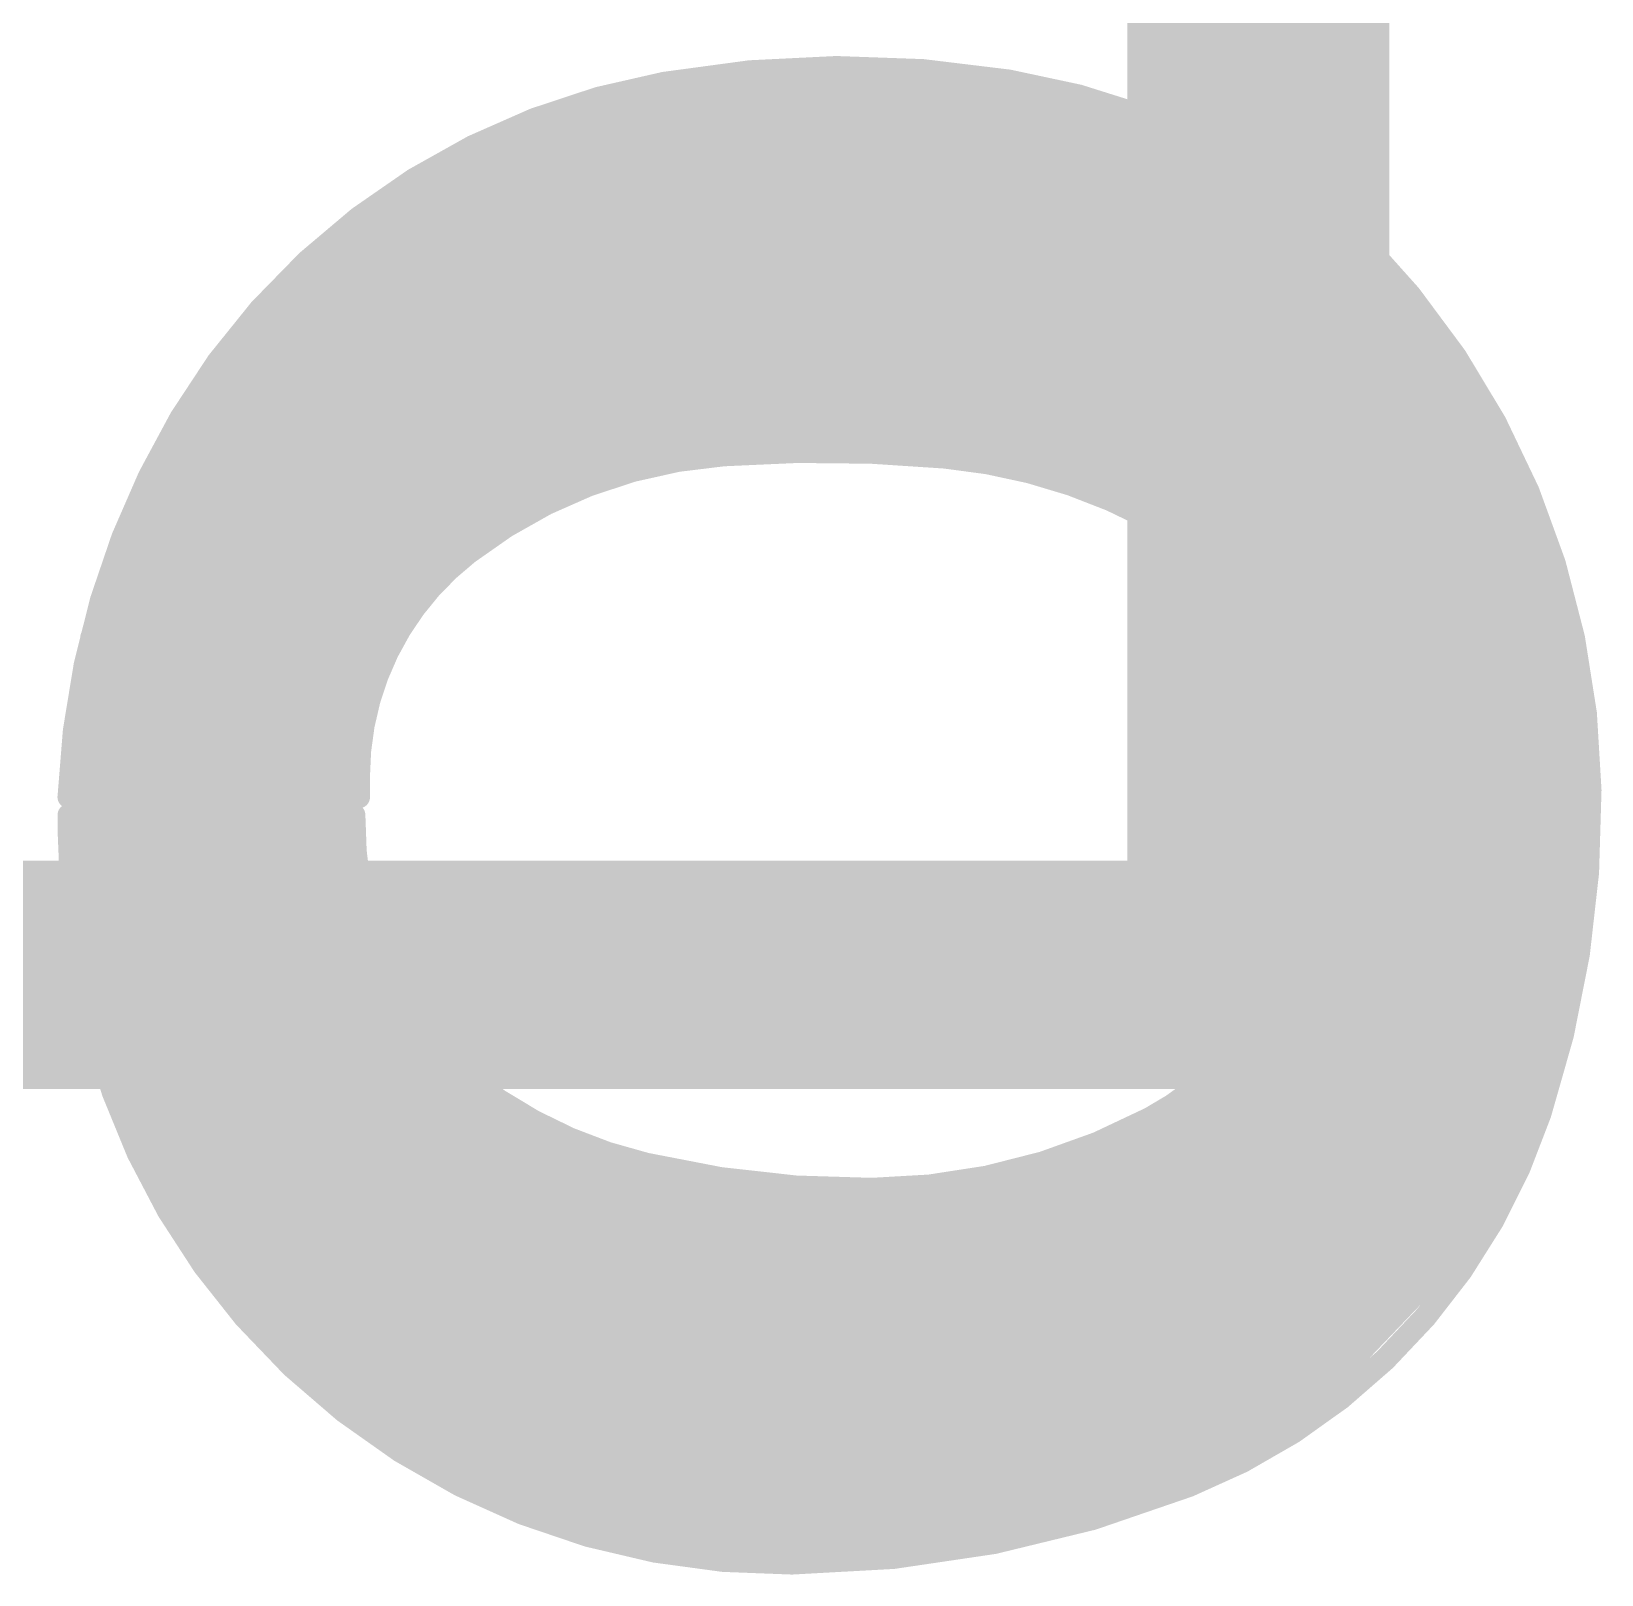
# Model space of a CAD drawing. Extents: x -36 to 72, y -18 to 26.
# Drawn here: x 10.045 to 11.793, y 5.428 to 7.147 of the extents above; entities that cross this region are included whole.
import ezdxf

# ---------------------------------------------------------------- set-up
doc = ezdxf.new("R2010")
doc.units = 0
for name, color, linetype in [('21', 41, 'CONTINUOUS'), ('22', 40, 'CONTINUOUS'), ('51', 53, 'CONTINUOUS')]:
    doc.layers.add(name, color=color, linetype=linetype)

msp = doc.modelspace()

# ---------------------------------------------------------------- linework, layer by layer
at = {"layer": '21', "const_width": 0.254}
for points in [[(11.43, 8.382), (11.43, 6.096)], [(11.43, 6.096), (9.652, 6.096)]]:
    msp.add_lwpolyline(points, dxfattribs=at)
at = {"layer": '21', "const_width": 0.127}
for points in [[(11.43, 6.0325, 1), (11.43, 6.1595)], [(11.3665, 6.096, 1), (11.4935, 6.096)]]:
    msp.add_lwpolyline(points, format="xyb", dxfattribs=at)
at = {"layer": '22'}
for points, const_width in [([(11.1328, 7.0917, 0.0851), (10.7493, 7.0891)], 0.0254), ([(10.7493, 7.0891, 0.2183), (10.2108, 6.7158)], 0.0254), ([(10.7482, 7.0954, 1), (10.7504, 7.0828)], 0.0127), ([(10.7504, 7.0828, 1), (10.7482, 7.0954)], 0.0127), ([(10.9078, 7.1107, 1), (10.9058, 7.0981)], 0.0127), ([(10.9082, 7.0982, 1), (10.9054, 7.1106)], 0.0127), ([(11.43, 6.9825, 0.0949), (11.1328, 7.0917)], 0.0254), ([(11.1338, 7.098, 1), (11.1318, 7.0854)], 0.0127), ([(11.1318, 7.0854, 1), (11.1338, 7.098)], 0.0127), ([(10.8289, 7.093, 1), (10.8289, 7.0803)], 0.0127), ([(11.0202, 7.0803, 1), (11.0202, 7.093)], 0.0127), ([(10.7178, 7.0676, 1), (10.7178, 7.0549)], 0.0127), ([(11.182, 7.0549, 1), (11.182, 7.0676)], 0.0127), ([(10.6067, 7.0422, 1), (10.6067, 7.0294)], 0.0127), ([(11.2988, 7.0487, 1), (11.292, 7.0381)], 0.0127), ([(11.2944, 7.0371, 1), (11.2964, 7.0497)], 0.0127), ([(11.3072, 7.0294, 1), (11.3072, 7.0422)], 0.0127), ([(10.5498, 7.0293, 1), (10.5526, 7.0169)], 0.0127), ([(10.5551, 7.0181, 1), (10.5473, 7.0281)], 0.0127), ([(10.535, 7.0168, 1), (10.535, 7.0041)], 0.0127), ([(11.3467, 7.0041, 1), (11.3467, 7.0168)], 0.0127), ([(10.5027, 6.9914, 1), (10.5027, 6.9787)], 0.0127), ([(11.3863, 6.9787, 1), (11.3863, 6.9914)], 0.0127), ([(11.5799, 6.8529, 0.0859), (11.43, 6.9825)], 0.0254), ([(11.4333, 6.9879, 1), (11.4267, 6.9771)], 0.0127), ([(11.4267, 6.9771, 1), (11.4333, 6.9879)], 0.0127), ([(10.4703, 6.966, 1), (10.4703, 6.9532)], 0.0127), ([(11.4258, 6.9532, 1), (11.4258, 6.966)], 0.0127), ([(10.438, 6.9406, 1), (10.438, 6.9279)], 0.0127), ([(11.4653, 6.9279, 1), (11.4653, 6.9406)], 0.0127), ([(10.4056, 6.9152, 1), (10.4056, 6.9024)], 0.0127), ([(11.5048, 6.9024, 1), (11.5048, 6.9152)], 0.0127), ([(10.3733, 6.8898, 1), (10.3733, 6.877)], 0.0127), ([(11.5497, 6.8868, 1), (11.5389, 6.88)], 0.0127), ([(11.5409, 6.8781, 1), (11.5477, 6.8887)], 0.0127), ([(11.5443, 6.877, 1), (11.5443, 6.8898)], 0.0127), ([(10.3409, 6.8644, 1), (10.3409, 6.8517)], 0.0127), ([(11.5602, 6.8517, 1), (11.5602, 6.8644)], 0.0127), ([(11.7805, 6.3017, 0.1703), (11.5799, 6.8529)], 0.0254), ([(11.5848, 6.8569, 1), (11.575, 6.8489)], 0.0127), ([(11.575, 6.8489, 1), (11.5848, 6.8569)], 0.0127), ([(10.3086, 6.839, 1), (10.3086, 6.8262)], 0.0127), ([(11.5761, 6.8262, 1), (11.5761, 6.839)], 0.0127), ([(10.2755, 6.8147, 1), (10.2833, 6.8047)], 0.0127), ([(10.2851, 6.8069, 1), (10.2737, 6.8125)], 0.0127), ([(10.2782, 6.8136, 1), (10.2782, 6.8008)], 0.0127), ([(11.5919, 6.8008, 1), (11.5919, 6.8136)], 0.0127), ([(10.2656, 6.7882, 1), (10.2656, 6.7755)], 0.0127), ([(11.6078, 6.7755, 1), (11.6078, 6.7882)], 0.0127), ([(10.2529, 6.7628, 1), (10.2529, 6.75)], 0.0127), ([(11.6237, 6.75, 1), (11.6237, 6.7628)], 0.0127), ([(10.2403, 6.7374, 1), (10.2403, 6.7247)], 0.0127), ([(11.6395, 6.7247, 1), (11.6395, 6.7374)], 0.0127), ([(10.2108, 6.7158, 0.1246), (10.0863, 6.2941)], 0.0254), ([(10.2053, 6.719, 1), (10.2163, 6.7126)], 0.0127), ([(10.2163, 6.7126, 1), (10.2053, 6.719)], 0.0127), ([(10.2277, 6.712, 1), (10.2277, 6.6993)], 0.0127), ([(11.6554, 6.6993, 1), (11.6554, 6.712)], 0.0127), ([(10.8253, 6.6941, 1), (10.8257, 6.6815)], 0.0127), ([(10.8267, 6.6816, 1), (10.8243, 6.694)], 0.0127), ([(11.0143, 6.6992, 1), (11.0125, 6.6866)], 0.0127), ([(11.0136, 6.6866, 1), (11.0132, 6.6992)], 0.0127), ([(10.2151, 6.6866, 1), (10.2151, 6.6738)], 0.0127), ([(10.8153, 6.6751, 0.1478), (10.5308, 6.5659)], 0.0254), ([(10.7847, 6.6738, 1), (10.7847, 6.6866)], 0.0127), ([(11.0617, 6.6726, 0.0416), (10.8153, 6.6751)], 0.0254), ([(10.8148, 6.6814, 1), (10.8158, 6.6688)], 0.0127), ([(10.8158, 6.6688, 1), (10.8148, 6.6814)], 0.0127), ([(11.2903, 6.604, 0.0995), (11.0617, 6.6726)], 0.0254), ([(11.0623, 6.6789, 1), (11.0611, 6.6663)], 0.0127), ([(11.0611, 6.6663, 1), (11.0623, 6.6789)], 0.0127), ([(11.104, 6.6866, 1), (11.104, 6.6738)], 0.0127), ([(11.1424, 6.6811, 1), (11.1384, 6.6691)], 0.0127), ([(11.1395, 6.6688, 1), (11.1413, 6.6814)], 0.0127), ([(11.6713, 6.6738, 1), (11.6713, 6.6866)], 0.0127), ([(10.2025, 6.6612, 1), (10.2025, 6.6485)], 0.0127), ([(10.6641, 6.6485, 1), (10.6641, 6.6612)], 0.0127), ([(10.6744, 6.6661, 1), (10.6768, 6.6537)], 0.0127), ([(10.6782, 6.6541, 1), (10.673, 6.6657)], 0.0127), ([(11.2027, 6.6612, 1), (11.2027, 6.6485)], 0.0127), ([(11.6872, 6.6485, 1), (11.6872, 6.6612)], 0.0127), ([(11.2602, 6.6426, 1), (11.2544, 6.6314)], 0.0127), ([(11.2553, 6.631, 1), (11.2593, 6.643)], 0.0127), ([(10.1899, 6.6358, 1), (10.1899, 6.6231)], 0.0127), ([(10.5816, 6.625, 1), (10.5868, 6.6134)], 0.0127), ([(10.5879, 6.6141, 1), (10.5805, 6.6243)], 0.0127), ([(10.6071, 6.6231, 1), (10.6071, 6.6358)], 0.0127), ([(11.2718, 6.6358, 1), (11.2718, 6.6231)], 0.0127), ([(11.703, 6.6231, 1), (11.703, 6.6358)], 0.0127), ([(10.1773, 6.6104, 1), (10.1773, 6.5976)], 0.0127), ([(10.5633, 6.5976, 1), (10.5633, 6.6104)], 0.0127), ([(11.4478, 6.416, 0.1942), (11.2903, 6.604)], 0.0254), ([(11.2933, 6.6096, 1), (11.2873, 6.5984)], 0.0127), ([(11.2873, 6.5984, 1), (11.2933, 6.6096)], 0.0127), ([(11.3203, 6.6104, 1), (11.3203, 6.5976)], 0.0127), ([(11.7284, 6.5998, 1), (11.7158, 6.598)], 0.0127), ([(11.7189, 6.5976, 1), (11.7189, 6.6104)], 0.0127), ([(11.3694, 6.5844, 1), (11.3586, 6.5778)], 0.0127), ([(11.3611, 6.5755, 1), (11.3669, 6.5867)], 0.0127), ([(11.7167, 6.5955, 1), (11.7275, 6.6023)], 0.0127), ([(10.1647, 6.585, 1), (10.1647, 6.5723)], 0.0127), ([(10.5308, 6.5659, 0.2316), (10.4089, 6.317)], 0.0254), ([(10.5269, 6.5709, 1), (10.5347, 6.5609)], 0.0127), ([(10.5347, 6.5609, 1), (10.5269, 6.5709)], 0.0127), ([(10.5283, 6.5723, 1), (10.5283, 6.585)], 0.0127), ([(11.3655, 6.585, 1), (11.3655, 6.5723)], 0.0127), ([(11.7249, 6.5723, 1), (11.7249, 6.585)], 0.0127), ([(10.1521, 6.5596, 1), (10.1521, 6.5469)], 0.0127), ([(10.4933, 6.5469, 1), (10.4933, 6.5596)], 0.0127), ([(11.3811, 6.5596, 1), (11.3811, 6.5469)], 0.0127), ([(11.7283, 6.5469, 1), (11.7283, 6.5596)], 0.0127), ([(10.1395, 6.5342, 1), (10.1395, 6.5214)], 0.0127), ([(10.4687, 6.5431, 1), (10.4761, 6.5329)], 0.0127), ([(10.478, 6.5349, 1), (10.4668, 6.5411)], 0.0127), ([(10.4668, 6.5214, 1), (10.4668, 6.5342)], 0.0127), ([(11.3966, 6.5342, 1), (11.3966, 6.5214)], 0.0127), ([(11.7317, 6.5214, 1), (11.7317, 6.5342)], 0.0127), ([(10.1268, 6.5088, 1), (10.1268, 6.4961)], 0.0127), ([(10.4527, 6.4961, 1), (10.4527, 6.5088)], 0.0127), ([(11.4122, 6.5088, 1), (11.4122, 6.4961)], 0.0127), ([(11.7352, 6.4961, 1), (11.7352, 6.5088)], 0.0127), ([(10.1142, 6.4834, 1), (10.1142, 6.4707)], 0.0127), ([(10.4387, 6.4707, 1), (10.4387, 6.4834)], 0.0127), ([(11.4277, 6.4834, 1), (11.4277, 6.4707)], 0.0127), ([(11.7386, 6.4707, 1), (11.7386, 6.4834)], 0.0127), ([(10.106, 6.4747, 1), (10.1174, 6.4691)], 0.0127), ([(10.118, 6.4711, 1), (10.1054, 6.4727)], 0.0127), ([(10.1093, 6.458, 1), (10.1093, 6.4452)], 0.0127), ([(10.4246, 6.4452, 1), (10.4246, 6.458)], 0.0127), ([(11.4433, 6.458, 1), (11.4433, 6.4452)], 0.0127), ([(11.7421, 6.4452, 1), (11.7421, 6.458)], 0.0127), ([(10.1062, 6.4326, 1), (10.1062, 6.4199)], 0.0127), ([(10.4106, 6.4199, 1), (10.4106, 6.4326)], 0.0127), ([(11.4588, 6.4326, 1), (11.4588, 6.4199)], 0.0127), ([(11.7455, 6.4199, 1), (11.7455, 6.4326)], 0.0127), ([(10.4008, 6.4217, 1), (10.412, 6.4155)], 0.0127), ([(10.4127, 6.4177, 1), (10.4001, 6.4195)], 0.0127), ([(11.4275, 6.0808, 0.1897), (11.4478, 6.416)], 0.0254), ([(11.4538, 6.418, 1), (11.4418, 6.414)], 0.0127), ([(11.4418, 6.414, 1), (11.4538, 6.418)], 0.0127), ([(11.4744, 6.4118, 1), (11.4618, 6.4102)], 0.0127), ([(11.4627, 6.4077, 1), (11.4735, 6.4143)], 0.0127), ([(10.1032, 6.4072, 1), (10.1032, 6.3944)], 0.0127), ([(10.404, 6.3944, 1), (10.404, 6.4072)], 0.0127), ([(11.4694, 6.4072, 1), (11.4694, 6.3944)], 0.0127), ([(11.7489, 6.3944, 1), (11.7489, 6.4072)], 0.0127), ([(10.1001, 6.3818, 1), (10.1001, 6.369)], 0.0127), ([(10.4005, 6.369, 1), (10.4005, 6.3818)], 0.0127), ([(11.4726, 6.3818, 1), (11.4726, 6.369)], 0.0127), ([(11.7524, 6.369, 1), (11.7524, 6.3818)], 0.0127), ([(10.0971, 6.3564, 1), (10.0971, 6.3437)], 0.0127), ([(10.397, 6.3437, 1), (10.397, 6.3564)], 0.0127), ([(11.4758, 6.3564, 1), (11.4758, 6.3437)], 0.0127), ([(11.7558, 6.3437, 1), (11.7558, 6.3564)], 0.0127), ([(10.094, 6.331, 1), (10.094, 6.3182)], 0.0127), ([(10.1004, 6.3246, 1), (10.0877, 6.3246)], 0.0127), ([(10.0999, 6.3218, 1), (10.0881, 6.3172)], 0.0127), ([(10.0877, 6.3254, 1), (10.1003, 6.3238)], 0.0127), ([(10.3935, 6.3182, 1), (10.3935, 6.331)], 0.0127), ([(11.4791, 6.331, 1), (11.4791, 6.3182)], 0.0127), ([(11.7593, 6.3182, 1), (11.7593, 6.331)], 0.0127), ([(10.0877, 6.3195, 1), (10.1004, 6.3195)], 0.0127), ([(10.099, 6.3132, 1), (10.099, 6.3004)], 0.0127), ([(10.0931, 6.3045, 1), (10.1049, 6.3091)], 0.0127), ([(10.3848, 6.3077, 1), (10.3974, 6.3059)], 0.0127), ([(10.3911, 6.3004, 1), (10.3911, 6.3132)], 0.0127), ([(10.4153, 6.317, 1), (10.4026, 6.317)], 0.0127), ([(10.4026, 6.317, 1), (10.4152, 6.317)], 0.0127), ([(11.7246, 5.9411, 0.083), (11.7805, 6.3017)], 0.0254), ([(11.7868, 6.3018, 1), (11.7742, 6.3016)], 0.0127), ([(10.0863, 6.3005, 1), (10.0863, 6.2877)], 0.0127), ([(10.08, 6.2943, 1), (10.0926, 6.2939)], 0.0127), ([(10.4026, 6.2941, 1), (10.4153, 6.2941)], 0.0127), ([(10.4089, 6.2877, 1), (10.4089, 6.3005)], 0.0127), ([(11.4823, 6.3056, 1), (11.4823, 6.2928)], 0.0127), ([(11.769, 6.2986, 1), (11.7564, 6.2998)], 0.0127), ([(11.7564, 6.2983, 1), (11.769, 6.3001)], 0.0127), ([(11.7627, 6.2928, 1), (11.7627, 6.3056)], 0.0127), ([(11.7742, 6.3016, 1), (11.7868, 6.3018)], 0.0127), ([(10.0863, 6.2802, 1), (10.0863, 6.2675)], 0.0127), ([(10.0926, 6.2738, 1), (10.08, 6.2738)], 0.0127), ([(10.4038, 6.2738, 0.0828), (10.4292, 6.1163)], 0.0254), ([(10.4101, 6.2738, 1), (10.3975, 6.2738)], 0.0127), ([(10.4038, 6.2675, 1), (10.4038, 6.2802)], 0.0127), ([(11.4855, 6.2802, 1), (11.4855, 6.2675)], 0.0127), ([(11.7601, 6.2675, 1), (11.7601, 6.2802)], 0.0127), ([(10.0863, 6.2586, 0.0624), (10.1143, 6.035)], 0.0254), ([(10.0926, 6.2586, 1), (10.08, 6.2586)], 0.0127), ([(10.08, 6.2586, 1), (10.0926, 6.2586)], 0.0127), ([(10.0964, 6.2649, 1), (10.0966, 6.2523)], 0.0127), ([(10.1028, 6.2594, 1), (10.0902, 6.2578)], 0.0127), ([(10.0978, 6.2548, 1), (10.0978, 6.242)], 0.0127), ([(10.4, 6.254, 1), (10.3874, 6.253)], 0.0127), ([(10.4001, 6.2636, 1), (10.3874, 6.2636)], 0.0127), ([(10.3938, 6.2573, 1), (10.3936, 6.2699)], 0.0127), ([(10.3941, 6.242, 1), (10.3941, 6.2548)], 0.0127), ([(11.4887, 6.2548, 1), (11.4887, 6.242)], 0.0127), ([(11.7576, 6.242, 1), (11.7576, 6.2548)], 0.0127), ([(10.3874, 6.2535, 1), (10.4001, 6.2535)], 0.0127), ([(11.497, 6.2286, 1), (11.485, 6.2326)], 0.0127), ([(10.101, 6.2294, 1), (10.101, 6.2166)], 0.0127), ([(10.3962, 6.2166, 1), (10.3962, 6.2294)], 0.0127), ([(11.4884, 6.2294, 1), (11.4884, 6.2166)], 0.0127), ([(11.4847, 6.2298, 1), (11.4973, 6.2314)], 0.0127), ([(11.755, 6.2166, 1), (11.755, 6.2294)], 0.0127), ([(10.1042, 6.204, 1), (10.1042, 6.1913)], 0.0127), ([(10.3983, 6.1913, 1), (10.3983, 6.204)], 0.0127), ([(11.4798, 6.204, 1), (11.4798, 6.1913)], 0.0127), ([(11.7524, 6.1913, 1), (11.7524, 6.204)], 0.0127), ([(10.1074, 6.1786, 1), (10.1074, 6.1658)], 0.0127), ([(10.4004, 6.1658, 1), (10.4004, 6.1786)], 0.0127), ([(11.4712, 6.1786, 1), (11.4712, 6.1658)], 0.0127), ([(11.7499, 6.1658, 1), (11.7499, 6.1786)], 0.0127), ([(10.1106, 6.1532, 1), (10.1106, 6.1405)], 0.0127), ([(10.4025, 6.1405, 1), (10.4025, 6.1532)], 0.0127), ([(11.4627, 6.1532, 1), (11.4627, 6.1405)], 0.0127), ([(11.7473, 6.1405, 1), (11.7473, 6.1532)], 0.0127), ([(10.4094, 6.1346, 1), (10.3982, 6.1286)], 0.0127), ([(10.3975, 6.1311, 1), (10.4101, 6.1321)], 0.0127), ([(10.1139, 6.1278, 1), (10.1139, 6.1151)], 0.0127), ([(10.4093, 6.1151, 1), (10.4093, 6.1278)], 0.0127), ([(10.4292, 6.1163, 0.1209), (10.4953, 6.0122)], 0.0254), ([(10.4352, 6.1183, 1), (10.4232, 6.1143)], 0.0127), ([(10.4232, 6.1143, 1), (10.4352, 6.1183)], 0.0127), ([(11.4541, 6.1278, 1), (11.4541, 6.1151)], 0.0127), ([(11.7447, 6.1151, 1), (11.7447, 6.1278)], 0.0127), ([(10.1171, 6.1024, 1), (10.1171, 6.0896)], 0.0127), ([(10.423, 6.0896, 1), (10.423, 6.1024)], 0.0127), ([(11.4455, 6.1024, 1), (11.4455, 6.0896)], 0.0127), ([(11.7422, 6.0896, 1), (11.7422, 6.1024)], 0.0127), ([(11.2903, 5.936, 0.1633), (11.4275, 6.0808)], 0.0254), ([(11.4217, 6.0835, 1), (11.4333, 6.0781)], 0.0127), ([(11.4333, 6.0781, 1), (11.4217, 6.0835)], 0.0127), ([(10.1203, 6.077, 1), (10.1203, 6.0643)], 0.0127), ([(10.1279, 6.06, 1), (10.1159, 6.0558)], 0.0127), ([(10.4367, 6.0643, 1), (10.4367, 6.077)], 0.0127), ([(11.4369, 6.077, 1), (11.4369, 6.0643)], 0.0127), ([(11.7396, 6.0643, 1), (11.7396, 6.077)], 0.0127), ([(10.1156, 6.0571, 1), (10.1282, 6.0587)], 0.0127), ([(10.1263, 6.0516, 1), (10.1263, 6.0389)], 0.0127), ([(10.4504, 6.0389, 1), (10.4504, 6.0516)], 0.0127), ([(11.4254, 6.0516, 1), (11.4254, 6.0389)], 0.0127), ([(11.424, 6.0523, 1), (11.436, 6.0483)], 0.0127), ([(11.4347, 6.046, 1), (11.4253, 6.0546)], 0.0127), ([(11.731, 6.0483, 1), (11.7436, 6.0471)], 0.0127), ([(11.7433, 6.0456, 1), (11.7313, 6.0498)], 0.0127), ([(11.7364, 6.0389, 1), (11.7364, 6.0516)], 0.0127), ([(10.1205, 6.0366, 1), (10.1081, 6.0334)], 0.0127), ([(10.1143, 6.035, 0.1172), (10.2819, 5.715)], 0.0254), ([(10.1081, 6.0334, 1), (10.1205, 6.0366)], 0.0127), ([(10.4618, 6.0369, 1), (10.4526, 6.0281)], 0.0127), ([(10.4516, 6.0295, 1), (10.4628, 6.0355)], 0.0127), ([(10.135, 6.0262, 1), (10.135, 6.0134)], 0.0127), ([(10.4695, 6.0134, 1), (10.4695, 6.0262)], 0.0127), ([(10.4953, 6.0122, 0.1342), (10.729, 5.8852)], 0.0254), ([(10.4997, 6.0168, 1), (10.4909, 6.0076)], 0.0127), ([(10.4909, 6.0076, 1), (10.4997, 6.0168)], 0.0127), ([(11.4023, 6.0262, 1), (11.4023, 6.0134)], 0.0127), ([(11.7277, 6.0134, 1), (11.7277, 6.0262)], 0.0127), ([(10.1437, 6.0008, 1), (10.1437, 5.9881)], 0.0127), ([(10.4942, 5.9881, 1), (10.4942, 6.0008)], 0.0127), ([(11.3792, 6.0008, 1), (11.3792, 5.9881)], 0.0127), ([(11.719, 5.9881, 1), (11.719, 6.0008)], 0.0127), ([(10.1525, 5.9754, 1), (10.1525, 5.9627)], 0.0127), ([(10.5188, 5.9627, 1), (10.5188, 5.9754)], 0.0127), ([(11.3561, 5.9754, 1), (11.3561, 5.9627)], 0.0127), ([(11.7103, 5.9627, 1), (11.7103, 5.9754)], 0.0127), ([(10.1612, 5.95, 1), (10.1612, 5.9372)], 0.0127), ([(10.5437, 5.9519, 1), (10.5383, 5.9403)], 0.0127), ([(10.5364, 5.9417, 1), (10.5456, 5.9505)], 0.0127), ([(10.5464, 5.9372, 1), (10.5464, 5.95)], 0.0127), ([(10.9804, 5.8572, 0.1204), (11.2903, 5.936)], 0.0254), ([(11.2873, 5.9416, 1), (11.2933, 5.9304)], 0.0127), ([(11.2933, 5.9304, 1), (11.2873, 5.9416)], 0.0127), ([(11.3237, 5.9428, 1), (11.3331, 5.9342)], 0.0127), ([(11.331, 5.9327, 1), (11.3258, 5.9443)], 0.0127), ([(11.333, 5.95, 1), (11.333, 5.9372)], 0.0127), ([(11.3335, 5.527, 0.2224), (11.7246, 5.9411)], 0.0254), ([(11.7016, 5.9372, 1), (11.7016, 5.95)], 0.0127), ([(11.7186, 5.9431, 1), (11.7306, 5.9391)], 0.0127), ([(11.7306, 5.9391, 1), (11.7186, 5.9431)], 0.0127), ([(10.1699, 5.9246, 1), (10.1699, 5.9119)], 0.0127), ([(10.6014, 5.9119, 1), (10.6014, 5.9246)], 0.0127), ([(11.2832, 5.9246, 1), (11.2832, 5.9119)], 0.0127), ([(11.6929, 5.9119, 1), (11.6929, 5.9246)], 0.0127), ([(10.183, 5.8989, 1), (10.1726, 5.8917)], 0.0127), ([(10.1718, 5.8932, 1), (10.1838, 5.8974)], 0.0127), ([(10.1795, 5.8992, 1), (10.1795, 5.8864)], 0.0127), ([(10.6565, 5.8864, 1), (10.6565, 5.8992)], 0.0127), ([(10.729, 5.8852, 0.0602), (10.9804, 5.8572)], 0.0254), ([(10.7305, 5.8914, 1), (10.7275, 5.879)], 0.0127), ([(10.7275, 5.879, 1), (10.7305, 5.8914)], 0.0127), ([(11.2013, 5.8884, 1), (11.2065, 5.8768)], 0.0127), ([(11.2054, 5.8764, 1), (11.2024, 5.8888)], 0.0127), ([(11.2266, 5.8992, 1), (11.2266, 5.8864)], 0.0127), ([(11.6842, 5.8864, 1), (11.6842, 5.8992)], 0.0127), ([(10.1971, 5.8738, 1), (10.1971, 5.861)], 0.0127), ([(10.7069, 5.8762, 1), (10.7053, 5.8636)], 0.0127), ([(10.7034, 5.8641, 1), (10.7088, 5.8757)], 0.0127), ([(10.7254, 5.861, 1), (10.7254, 5.8738)], 0.0127), ([(11.1411, 5.8738, 1), (11.1411, 5.861)], 0.0127), ([(11.6755, 5.861, 1), (11.6755, 5.8738)], 0.0127), ([(10.9803, 5.8635, 1), (10.9805, 5.8509)], 0.0127), ([(10.9805, 5.8509, 1), (10.9803, 5.8635)], 0.0127), ([(11.6678, 5.8644, 1), (11.6798, 5.8602)], 0.0127), ([(11.679, 5.8586, 1), (11.6686, 5.866)], 0.0127), ([(10.2147, 5.8484, 1), (10.2147, 5.8357)], 0.0127), ([(10.9017, 5.8509, 1), (10.9017, 5.8381)], 0.0127), ([(10.9009, 5.8382, 1), (10.9025, 5.8508)], 0.0127), ([(11.045, 5.8507, 1), (11.048, 5.8383)], 0.0127), ([(11.0465, 5.8381, 1), (11.0465, 5.8509)], 0.0127), ([(11.6595, 5.8357, 1), (11.6595, 5.8484)], 0.0127), ([(10.2323, 5.823, 1), (10.2323, 5.8102)], 0.0127), ([(11.6416, 5.8102, 1), (11.6416, 5.823)], 0.0127), ([(10.2498, 5.7976, 1), (10.2498, 5.7848)], 0.0127), ([(11.6237, 5.7848, 1), (11.6237, 5.7976)], 0.0127), ([(10.2674, 5.7722, 1), (10.2674, 5.7595)], 0.0127), ([(11.6058, 5.7595, 1), (11.6058, 5.7722)], 0.0127), ([(11.5899, 5.7543, 1), (11.6003, 5.7469)], 0.0127), ([(11.5997, 5.7462, 1), (11.5905, 5.755)], 0.0127), ([(10.285, 5.7468, 1), (10.285, 5.734)], 0.0127), ([(11.5853, 5.734, 1), (11.5853, 5.7468)], 0.0127), ([(10.2819, 5.715, 0.2195), (10.8915, 5.4407)], 0.0254), ([(10.2867, 5.7192, 1), (10.2771, 5.7108)], 0.0127), ([(10.2771, 5.7108, 1), (10.2867, 5.7192)], 0.0127), ([(10.3026, 5.7214, 1), (10.3026, 5.7086)], 0.0127), ([(11.561, 5.7086, 1), (11.561, 5.7214)], 0.0127), ([(10.319, 5.702, 1), (10.3108, 5.6924)], 0.0127), ([(10.3097, 5.6936, 1), (10.3201, 5.7008)], 0.0127), ([(10.3237, 5.696, 1), (10.3237, 5.6833)], 0.0127), ([(11.5367, 5.6833, 1), (11.5367, 5.696)], 0.0127), ([(10.3533, 5.6706, 1), (10.3533, 5.6578)], 0.0127), ([(11.5124, 5.6578, 1), (11.5124, 5.6706)], 0.0127), ([(10.3828, 5.6452, 1), (10.3828, 5.6325)], 0.0127), ([(11.4881, 5.6325, 1), (11.4881, 5.6452)], 0.0127), ([(11.4762, 5.6356, 1), (11.4854, 5.6268)], 0.0127), ([(11.4842, 5.6258, 1), (11.4774, 5.6366)], 0.0127), ([(10.4124, 5.6198, 1), (10.4124, 5.6071)], 0.0127), ([(11.4524, 5.6071, 1), (11.4524, 5.6198)], 0.0127), ([(10.4419, 5.5944, 1), (10.4419, 5.5816)], 0.0127), ([(10.4445, 5.5938, 1), (10.4393, 5.5822)], 0.0127), ([(10.4378, 5.5832, 1), (10.446, 5.5928)], 0.0127), ([(11.412, 5.5816, 1), (11.412, 5.5944)], 0.0127), ([(10.4989, 5.569, 1), (10.4989, 5.5563)], 0.0127), ([(11.3479, 5.5553, 1), (11.3547, 5.5445)], 0.0127), ([(11.353, 5.5438, 1), (11.3496, 5.556)], 0.0127), ([(11.3715, 5.5563, 1), (11.3715, 5.569)], 0.0127), ([(10.5559, 5.5436, 1), (10.5559, 5.5309)], 0.0127), ([(11.3057, 5.5309, 1), (11.3057, 5.5436)], 0.0127), ([(10.8915, 5.4407, 0.092), (11.3335, 5.527)], 0.0254), ([(11.3312, 5.5329, 1), (11.3358, 5.5211)], 0.0127), ([(11.3358, 5.5211, 1), (11.3312, 5.5329)], 0.0127), ([(10.613, 5.5182, 1), (10.613, 5.5054)], 0.0127), ([(11.2145, 5.5054, 1), (11.2145, 5.5182)], 0.0127), ([(10.67, 5.4928, 1), (10.67, 5.4801)], 0.0127), ([(10.6764, 5.4902, 1), (10.6748, 5.4776)], 0.0127), ([(10.673, 5.4781, 1), (10.6782, 5.4897)], 0.0127), ([(11.1032, 5.4874, 1), (11.1066, 5.4752)], 0.0127), ([(11.1057, 5.475, 1), (11.1041, 5.4876)], 0.0127), ([(11.1232, 5.4801, 1), (11.1232, 5.4928)], 0.0127), ([(10.8543, 5.4674, 1), (10.8543, 5.4546)], 0.0127), ([(10.9364, 5.4546, 1), (10.9364, 5.4674)], 0.0127), ([(10.8933, 5.4622, 1), (10.8949, 5.4496)], 0.0127), ([(10.8933, 5.4496, 1), (10.8949, 5.4622)], 0.0127), ([(10.8914, 5.447, 1), (10.8916, 5.4344)], 0.0127), ([(10.8916, 5.4344, 1), (10.8914, 5.447)], 0.0127)]:
    msp.add_lwpolyline(points, format="xyb", dxfattribs=dict(at, const_width=const_width))
at = {"layer": '22', "const_width": 0.0254}
for points in [[(10.9068, 7.1044), (10.5512, 7.0231)], [(11.2954, 7.0434), (10.9068, 7.1044)], [(10.8289, 7.0866), (11.0202, 7.0866)], [(10.7178, 7.0612), (11.182, 7.0612)], [(10.6067, 7.0358), (11.3072, 7.0358)], [(11.5443, 6.8834), (11.2954, 7.0434)], [(10.5512, 7.0231), (10.2794, 6.8097)], [(10.535, 7.0104), (11.3467, 7.0104)], [(10.5027, 6.985), (11.3863, 6.985)], [(10.4703, 6.9596), (11.4258, 6.9596)], [(10.438, 6.9342), (11.4653, 6.9342)], [(10.4056, 6.9088), (11.5048, 6.9088)], [(10.3733, 6.8834), (11.5443, 6.8834)], [(11.7221, 6.5989), (11.5443, 6.8834)], [(10.3409, 6.858), (11.5602, 6.858)], [(10.3086, 6.8326), (11.5761, 6.8326)], [(10.2794, 6.8097), (10.1117, 6.4719)], [(10.2782, 6.8072), (11.5919, 6.8072)], [(10.2656, 6.7818), (11.6078, 6.7818)], [(10.2529, 6.7564), (11.6237, 6.7564)], [(10.2403, 6.731), (11.6395, 6.731)], [(10.2277, 6.7056), (11.6554, 6.7056)], [(10.6756, 6.6599), (10.8255, 6.6878)], [(10.8255, 6.6878), (11.0134, 6.6929)], [(11.0134, 6.6929), (11.1404, 6.6751)], [(10.2151, 6.6802), (10.7847, 6.6802)], [(11.104, 6.6802), (11.6713, 6.6802)], [(11.1404, 6.6751), (11.2573, 6.637)], [(10.2025, 6.6548), (10.6641, 6.6548)], [(10.5842, 6.6192), (10.6756, 6.6599)], [(11.2027, 6.6548), (11.6872, 6.6548)], [(11.2573, 6.637), (11.364, 6.5811)], [(10.1899, 6.6294), (10.6071, 6.6294)], [(10.4724, 6.538), (10.5842, 6.6192)], [(11.2718, 6.6294), (11.703, 6.6294)], [(10.1773, 6.604), (10.5633, 6.604)], [(11.3203, 6.604), (11.7189, 6.604)], [(11.7627, 6.2992), (11.7221, 6.5989)], [(11.364, 6.5811), (11.4681, 6.411)], [(10.1647, 6.5786), (10.5283, 6.5786)], [(11.3655, 6.5786), (11.7249, 6.5786)], [(10.1521, 6.5532), (10.4933, 6.5532)], [(11.3811, 6.5532), (11.7283, 6.5532)], [(10.1395, 6.5278), (10.4668, 6.5278)], [(10.4064, 6.4186), (10.4724, 6.538)], [(11.3966, 6.5278), (11.7317, 6.5278)], [(10.1268, 6.5024), (10.4527, 6.5024)], [(11.4122, 6.5024), (11.7352, 6.5024)], [(10.1142, 6.477), (10.4387, 6.477)], [(11.4277, 6.477), (11.7386, 6.477)], [(10.1117, 6.4719), (10.094, 6.3246)], [(10.1093, 6.4516), (10.4246, 6.4516)], [(11.4433, 6.4516), (11.7421, 6.4516)], [(10.1062, 6.4262), (10.4106, 6.4262)], [(11.4588, 6.4262), (11.7455, 6.4262)], [(10.3911, 6.3068), (10.4064, 6.4186)], [(11.4681, 6.411), (11.491, 6.2306)], [(10.1032, 6.4008), (10.404, 6.4008)], [(11.4694, 6.4008), (11.7489, 6.4008)], [(10.1001, 6.3754), (10.4005, 6.3754)], [(11.4726, 6.3754), (11.7524, 6.3754)], [(10.0971, 6.35), (10.397, 6.35)], [(11.4758, 6.35), (11.7558, 6.35)], [(10.094, 6.3246), (10.094, 6.3195)], [(10.094, 6.3246), (10.3935, 6.3246)], [(10.094, 6.3195), (10.099, 6.3068)], [(11.4791, 6.3246), (11.7593, 6.3246)], [(10.099, 6.3068), (10.3911, 6.3068)], [(10.4089, 6.2941), (10.4089, 6.317)], [(10.0863, 6.2941), (10.4089, 6.2941)], [(11.4823, 6.2992), (11.7627, 6.2992)], [(11.7373, 6.0477), (11.7627, 6.2992)], [(10.4038, 6.2738), (10.0863, 6.2738)], [(10.0863, 6.2738), (10.0863, 6.2586)], [(11.4855, 6.2738), (11.7601, 6.2738)], [(10.3937, 6.2636), (10.0965, 6.2586)], [(10.0965, 6.2586), (10.1219, 6.0579)], [(10.0978, 6.2484), (10.3941, 6.2484)], [(10.3937, 6.2535), (10.3937, 6.2636)], [(10.4038, 6.1316), (10.3937, 6.2535)], [(11.4887, 6.2484), (11.7576, 6.2484)], [(11.491, 6.2306), (11.43, 6.0503)], [(10.101, 6.223), (10.3962, 6.223)], [(11.4884, 6.223), (11.755, 6.223)], [(10.1042, 6.1976), (10.3983, 6.1976)], [(11.4798, 6.1976), (11.7524, 6.1976)], [(10.1074, 6.1722), (10.4004, 6.1722)], [(11.4712, 6.1722), (11.7499, 6.1722)], [(10.1106, 6.1468), (10.4025, 6.1468)], [(11.4627, 6.1468), (11.7473, 6.1468)], [(10.4572, 6.0325), (10.4038, 6.1316)], [(10.1139, 6.1214), (10.4093, 6.1214)], [(11.4541, 6.1214), (11.7447, 6.1214)], [(10.1171, 6.096), (10.423, 6.096)], [(11.4455, 6.096), (11.7422, 6.096)], [(10.1203, 6.0706), (10.4367, 6.0706)], [(10.1219, 6.0579), (10.1778, 5.8953)], [(11.4369, 6.0706), (11.7396, 6.0706)], [(10.1263, 6.0452), (10.4504, 6.0452)], [(11.43, 6.0503), (11.3284, 5.9385)], [(11.4254, 6.0452), (11.7364, 6.0452)], [(11.6738, 5.8623), (11.7373, 6.0477)], [(10.541, 5.9461), (10.4572, 6.0325)], [(10.135, 6.0198), (10.4695, 6.0198)], [(11.4023, 6.0198), (11.7277, 6.0198)], [(10.1437, 5.9944), (10.4942, 5.9944)], [(11.3792, 5.9944), (11.719, 5.9944)], [(10.1525, 5.969), (10.5188, 5.969)], [(11.3561, 5.969), (11.7103, 5.969)], [(10.1612, 5.9436), (10.5464, 5.9436)], [(10.7061, 5.8699), (10.541, 5.9461)], [(11.3284, 5.9385), (11.2039, 5.8826)], [(11.333, 5.9436), (11.7016, 5.9436)], [(10.1699, 5.9182), (10.6014, 5.9182)], [(11.2832, 5.9182), (11.6929, 5.9182)], [(10.1778, 5.8953), (10.3149, 5.6972)], [(10.1795, 5.8928), (10.6565, 5.8928)], [(11.2039, 5.8826), (11.0465, 5.8445)], [(11.2266, 5.8928), (11.6842, 5.8928)], [(10.1971, 5.8674), (10.7254, 5.8674)], [(10.9017, 5.8445), (10.7061, 5.8699)], [(11.1411, 5.8674), (11.6755, 5.8674)], [(11.5951, 5.7506), (11.6738, 5.8623)], [(10.2147, 5.842), (11.6595, 5.842)], [(11.0465, 5.8445), (10.9017, 5.8445)], [(10.2323, 5.8166), (11.6416, 5.8166)], [(10.2498, 5.7912), (11.6237, 5.7912)], [(10.2674, 5.7658), (11.6058, 5.7658)], [(11.4808, 5.6312), (11.5951, 5.7506)], [(10.285, 5.7404), (11.5853, 5.7404)], [(10.3026, 5.715), (11.561, 5.715)], [(10.3149, 5.6972), (10.4419, 5.588)], [(10.3237, 5.6896), (11.5367, 5.6896)], [(10.3533, 5.6642), (11.5124, 5.6642)], [(10.3828, 5.6388), (11.4881, 5.6388)], [(11.3513, 5.5499), (11.4808, 5.6312)], [(10.4124, 5.6134), (11.4524, 5.6134)], [(10.4419, 5.588), (10.6756, 5.4839)], [(10.4419, 5.588), (11.412, 5.588)], [(10.4989, 5.5626), (11.3715, 5.5626)], [(11.1049, 5.4813), (11.3513, 5.5499)], [(10.5559, 5.5372), (11.3057, 5.5372)], [(10.613, 5.5118), (11.2145, 5.5118)], [(10.67, 5.4864), (11.1232, 5.4864)], [(10.6756, 5.4839), (10.8941, 5.4559)], [(10.8941, 5.4559), (11.1049, 5.4813)], [(10.8543, 5.461), (10.9364, 5.461)]]:
    msp.add_lwpolyline(points, dxfattribs=at)
at = {"layer": '51', "const_width": 0.127}
for points in [[(11.3284, 19.2024), (11.3284, 6.1976)], [(11.3157, 6.1341), (-2.667, 6.1341)]]:
    msp.add_lwpolyline(points, dxfattribs=at)
at = {"layer": '51', "const_width": 0.0635}
for points in [[(11.2966, 6.1976, 1), (11.3602, 6.1976)], [(11.3157, 6.1024, 1), (11.3157, 6.1658)]]:
    msp.add_lwpolyline(points, format="xyb", dxfattribs=at)

doc.saveas('drawing.dxf')
